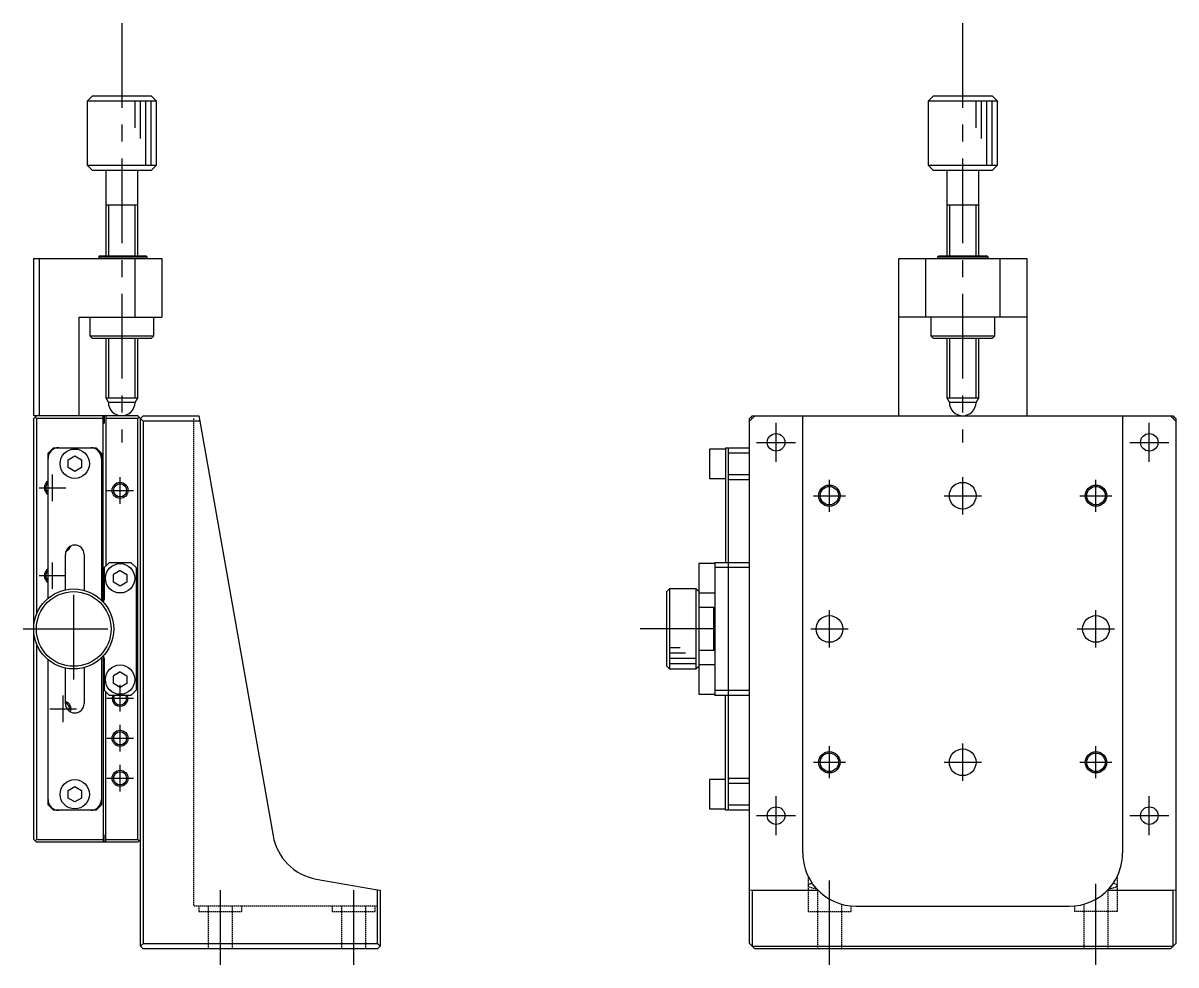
# Model space of a CAD drawing. Extents: x 0 to 480, y -8 to 376.
# Drawn here: x 264 to 480.2, y 91.5 to 268.1 of the extents above; entities that cross this region are included whole.
import ezdxf

# ---------------------------------------------------------------- set-up
doc = ezdxf.new("R2010")
doc.units = 0
doc.header["$LTSCALE"] = 0.5
doc.linetypes.add('CENTER', pattern=[50.8, 31.75, -6.35, 6.35, -6.35])
doc.linetypes.add('DASHED', pattern=[0.75, 0.5, -0.25])
for name, color, linetype in [('MSM_CENTER', 1, 'CENTER'), ('MSM_CONTINUOUS', 7, 'CONTINUOUS'), ('MSM_DASHED', 4, 'DASHED'), ('MSM_NARROW', 5, 'CONTINUOUS')]:
    doc.layers.add(name, color=color, linetype=linetype)

msp = doc.modelspace()

# ---------------------------------------------------------------- linework, layer by layer
at = {"layer": 'MSM_CENTER'}
for p, q in [((282.5, 268.129022), (282.5, 189.500156)), ((440.200189, 268.129022), (440.200189, 189.500156)), ((405.25, 185.85), (405.25, 193.15)), ((475.25, 185.85), (475.25, 193.15)), ((401.6, 189.5), (408.9, 189.5)), ((471.6, 189.5), (478.9, 189.5)), ((269.5, 178.5), (269.5, 183.5)), ((282.2, 178), (282.2, 183)), ((415.25, 176.5), (415.25, 182.5)), ((440.25, 176), (440.25, 183)), ((465.25, 176.5), (465.25, 182.5)), ((267, 181), (272, 181)), ((279.7, 180.5), (284.7, 180.5)), ((412.25, 179.5), (418.25, 179.5)), ((436.75, 179.5), (443.75, 179.5)), ((462.25, 179.5), (468.25, 179.5)), ((269.5, 162), (269.5, 167)), ((267, 164.5), (272, 164.5)), ((273.5, 145), (273.5, 164)), ((415.25, 151), (415.25, 158)), ((465.25, 151), (465.25, 158)), ((264, 154.5), (283, 154.5)), ((393.75, 154.5), (379.75, 154.5)), ((411.75, 154.5), (418.75, 154.5)), ((461.75, 154.5), (468.75, 154.5)), ((282.2, 139), (282.2, 144)), ((271.5, 137), (271.5, 142)), ((279.7, 141.5), (284.7, 141.5)), ((269, 139.5), (274, 139.5)), ((282.2, 131.5), (282.2, 136.5)), ((279.7, 134), (284.7, 134)), ((415.25, 126.5), (415.25, 132.5)), ((440.25, 126), (440.25, 133)), ((465.25, 126.5), (465.25, 132.5)), ((282.2, 124), (282.2, 129)), ((412.25, 129.5), (418.25, 129.5)), ((436.75, 129.5), (443.75, 129.5)), ((462.25, 129.5), (468.25, 129.5)), ((279.7, 126.5), (284.7, 126.5)), ((405.25, 115.85), (405.25, 123.15)), ((475.25, 115.85), (475.25, 123.15)), ((401.6, 119.5), (408.9, 119.5)), ((471.6, 119.5), (478.9, 119.5)), ((415.25, 91.5), (415.25, 107.359035)), ((465.250009, 91.500008), (465.250009, 106.738704)), ((301, 105.5), (301, 91.5)), ((326, 105.5), (326, 91.5))]:
    msp.add_line(p, q, dxfattribs=at)
at = {"layer": 'MSM_CONTINUOUS'}
for p, q in [((277, 254.5), (276, 253.5)), ((289, 253.5), (276, 253.5)), ((276, 253.5), (276, 241.5)), ((277, 254.5), (288, 254.5)), ((289, 253.5), (288, 254.5)), ((289, 241.5), (289, 253.5)), ((434.75, 254.5), (433.75, 253.5)), ((446.75, 253.5), (433.75, 253.5)), ((433.75, 253.5), (433.75, 241.5)), ((434.75, 254.5), (445.75, 254.5)), ((446.75, 253.5), (445.75, 254.5)), ((446.75, 241.5), (446.75, 253.5)), ((276, 241.5), (289, 241.5)), ((276, 241.5), (277, 240.5)), ((288, 240.5), (277, 240.5)), ((279.5, 240.5), (279.5, 224.5)), ((285.5, 224.5), (285.5, 240.5)), ((288, 240.5), (289, 241.5)), ((433.75, 241.5), (446.75, 241.5)), ((433.75, 241.5), (434.75, 240.5)), ((445.75, 240.5), (434.75, 240.5)), ((437.25, 240.5), (437.25, 224.50002)), ((443.25, 224.50002), (443.25, 240.5)), ((445.75, 240.5), (446.75, 241.5)), ((285.500005, 234), (279.499995, 234)), ((443.250005, 234), (437.249995, 234)), ((266, 194.5), (266, 224)), ((266, 224), (290, 224)), ((267, 224), (267, 194.5)), ((278.25, 224), (278.25, 224.5)), ((278.25, 224.5), (286.95, 224.5)), ((287.25, 224.2), (278.25, 224.2)), ((285, 213), (285, 224)), ((287.25, 224.2), (286.95, 224.5)), ((287.25, 224), (287.25, 224.2)), ((290, 224), (290, 213)), ((428.25, 224), (452.25, 224)), ((428.25, 194.5), (428.25, 224)), ((433.25, 224), (433.25, 213)), ((435.8, 224.5), (435.5, 224.2)), ((445, 224.2), (435.5, 224.2)), ((435.5, 224.2), (435.5, 224)), ((435.8, 224.5), (444.7, 224.5)), ((445, 224.2), (444.7, 224.5)), ((445, 224), (445, 224.2)), ((447.25, 213), (447.25, 224)), ((452.25, 224), (452.25, 194.5)), ((274.5, 213), (290, 213)), ((274.5, 194.5), (274.5, 213)), ((276.5, 213), (276.5, 209.5)), ((288.5, 209.5), (288.5, 213)), ((452.25, 213), (428.25, 213)), ((434.25, 213), (434.25, 209.5)), ((446.25, 209.5), (446.25, 213)), ((276.5, 209.5), (288.5, 209.5)), ((276.5, 209.5), (277, 209)), ((288, 209), (277, 209)), ((279.5, 209), (279.5, 197.866026)), ((285.5, 197.866026), (285.5, 209)), ((288, 209), (288.5, 209.5)), ((434.25, 209.5), (446.25, 209.5)), ((434.25, 209.5), (434.75, 209)), ((445.75, 209), (434.75, 209)), ((437.25, 208.999981), (437.25, 197.866026)), ((443.25, 197.866026), (443.25, 208.999981)), ((445.75, 209), (446.25, 209.5)), ((279.5, 197.866026), (285.5, 197.866026)), ((279.5, 197.866026), (280, 197)), ((285, 197), (280, 197)), ((285, 197), (285.5, 197.866026)), ((437.25, 197.866026), (437.75, 197)), ((437.25, 197.866026), (443.25, 197.866026)), ((442.75, 197), (437.75, 197)), ((442.75, 197), (443.25, 197.866026)), ((285.5, 194.5), (266, 194.5)), ((266, 194), (266.5, 194.5)), ((266, 115), (266, 194)), ((266.5, 194), (266.25, 194.25)), ((266.5, 194), (266.5, 157.192582)), ((279, 194), (266.5, 194)), ((279, 159.59902), (279, 194.5)), ((279, 193.1), (279.2, 193.1)), ((279.2, 194.5), (279.2, 193.1)), ((279.5, 194.5), (279.5, 166.3)), ((285.5, 194), (279.5, 194)), ((285.5, 194.5), (286.5, 193.5)), ((285.5, 194), (285.75, 194.25)), ((285.5, 115), (285.5, 194)), ((286.5, 194.5), (286, 194)), ((286, 95), (286, 194)), ((286.5, 194.5), (297, 194.5)), ((286.5, 193.5), (286.5, 95.5)), ((297.176327, 193.5), (286.5, 193.5)), ((297, 194.5), (297.176327, 193.5)), ((297.176327, 193.5), (310.889756, 115.727281)), ((400.25, 194), (400.75, 194.5)), ((401.25, 194.5), (400.25, 193.5)), ((400.25, 95.5), (400.25, 194)), ((400.5, 194.25), (400.75, 194)), ((400.75, 194.5), (479.75, 194.5)), ((410.25, 112.5), (410.25, 194.5)), ((470.25, 194.5), (470.25, 112.5)), ((480.25, 193.5), (479.25, 194.5)), ((480.25, 194), (479.75, 194.5)), ((479.75, 194), (480, 194.25)), ((480.25, 194), (480.25, 95.5)), ((268.7, 187.5), (269.7, 188.5)), ((269.82822, 188.3), (269.5, 188.3)), ((269.7, 188.5), (277.7, 188.5)), ((277.9, 188.3), (277.57178, 188.3)), ((277.7, 188.5), (278.7, 187.5)), ((392.75, 188.25), (392.75, 182.75)), ((395.75, 188.25), (392.75, 188.25)), ((395.75, 188.5), (395.75, 167)), ((395.75, 188.5), (396.25, 188.5)), ((396.45, 188.5), (396.25, 188.3)), ((396.25, 188.5), (396.25, 120.5)), ((396.45, 188.5), (400.05, 188.5)), ((400.25, 188.3), (400.05, 188.5)), ((268.7, 160.262812), (268.7, 187.5)), ((272.45, 186.221688), (273.7, 186.943376)), ((272.45, 184.778312), (272.45, 186.221688)), ((273.7, 186.943376), (274.95, 186.221688)), ((274.95, 186.221688), (274.95, 184.778312)), ((278.7, 187.5), (278.7, 159.904628)), ((400.25, 187.5), (396.25, 187.5)), ((273.7, 184.056624), (272.45, 184.778312)), ((274.95, 184.778312), (273.7, 184.056624)), ((392.75, 182.75), (395.75, 182.75)), ((396.25, 183.5), (400.25, 183.5)), ((396.45, 182.5), (396.25, 182.7)), ((400.05, 182.5), (396.45, 182.5)), ((400.05, 182.5), (400.25, 182.7)), ((271.95, 161.838086), (271.95, 168.5)), ((275.45, 168.5), (275.45, 161.742065)), ((280.2, 167), (279.2, 166)), ((280.2, 167), (284.2, 167)), ((285.2, 166), (284.2, 167)), ((390.75, 166.75), (390.75, 142.25)), ((393.75, 166.75), (390.75, 166.75)), ((393.75, 167), (393.75, 142)), ((393.75, 167), (400.25, 167)), ((279.2, 166), (279.2, 160)), ((282.2, 165.443376), (280.95, 164.721688)), ((280.95, 163.278312), (280.95, 164.721688)), ((282.2, 165.443376), (283.45, 164.721688)), ((283.45, 164.721688), (283.45, 163.278312)), ((285.2, 166), (285.2, 143)), ((400.25, 166), (393.75, 166)), ((282.2, 162.556624), (280.95, 163.278312)), ((283.45, 163.278312), (282.2, 162.556624)), ((385.25, 162), (384.75, 161.5)), ((384.75, 147.5), (384.75, 161.5)), ((385.25, 162), (385.25, 147)), ((390.25, 162), (385.25, 162)), ((390.25, 147), (390.25, 162)), ((390.75, 161.5), (390.25, 162)), ((390.75, 161.25), (393.75, 161.25)), ((393.55, 158.5), (390.75, 158.5)), ((393.55, 150.5), (393.55, 158.5)), ((393.75, 158.3), (393.55, 158.5)), ((266.5, 151.807418), (266.5, 115)), ((279, 149.40098), (279, 114.5)), ((390.75, 150.5), (393.55, 150.5)), ((393.55, 150.5), (393.75, 150.7)), ((268.7, 121.5), (268.7, 148.737188)), ((271.95, 140.5), (271.95, 147.161914)), ((275.45, 147.257935), (275.45, 140.5)), ((278.7, 149.095372), (278.7, 121.5)), ((279.2, 149), (279.2, 143)), ((384.75, 147.5), (385.25, 147)), ((390.25, 147), (390.75, 147.5)), ((393.75, 147.75), (390.75, 147.75)), ((282.2, 146.443376), (280.95, 145.721688)), ((280.95, 144.278312), (280.95, 145.721688)), ((282.2, 146.443376), (283.45, 145.721688)), ((283.45, 145.721688), (283.45, 144.278312)), ((385.25, 147), (390.25, 147)), ((279.2, 143), (280.2, 142)), ((282.2, 143.556624), (280.95, 144.278312)), ((283.45, 144.278312), (282.2, 143.556624)), ((284.2, 142), (285.2, 143)), ((393.75, 143), (400.25, 143)), ((279.5, 114.5), (279.5, 142.7)), ((284.2, 142), (280.2, 142)), ((390.75, 142.25), (393.75, 142.25)), ((400.25, 142), (393.75, 142)), ((395.75, 120.5), (395.75, 142)), ((392.75, 126.25), (392.75, 120.75)), ((395.75, 126.25), (392.75, 126.25)), ((396.45, 126.5), (396.25, 126.3)), ((400.25, 125.5), (396.25, 125.5)), ((396.45, 126.5), (400.05, 126.5)), ((400.25, 126.3), (400.05, 126.5)), ((272.45, 124.221688), (273.7, 124.943376)), ((272.45, 122.778312), (272.45, 124.221688)), ((273.7, 124.943376), (274.95, 124.221688)), ((274.95, 124.221688), (274.95, 122.778312)), ((268.7, 121.5), (269.7, 120.5)), ((273.7, 122.056624), (272.45, 122.778312)), ((274.95, 122.778312), (273.7, 122.056624)), ((278.7, 121.5), (277.7, 120.5)), ((396.25, 121.5), (400.25, 121.5)), ((269.5, 120.7), (269.82822, 120.7)), ((277.7, 120.5), (269.7, 120.5)), ((277.57178, 120.7), (277.9, 120.7)), ((392.75, 120.75), (395.75, 120.75)), ((396.25, 120.5), (395.75, 120.5)), ((396.25, 120.7), (396.45, 120.5)), ((400.05, 120.5), (396.45, 120.5)), ((400.05, 120.5), (400.25, 120.7)), ((266.5, 114.5), (266, 115)), ((266.25, 114.75), (266.5, 115)), ((266.5, 115), (279, 115)), ((279, 115.9), (279.2, 115.9)), ((279.2, 114.5), (279.2, 115.9)), ((279.5, 115), (285.5, 115)), ((285.75, 114.75), (285.5, 115)), ((286, 115), (285.5, 114.5)), ((285.5, 114.5), (266.5, 114.5)), ((319.001351, 107.615685), (330.5, 105.588163)), ((412.799829, 105.829546), (412.033002, 106.800793)), ((467.700171, 105.829546), (468.466998, 106.800793)), ((330.5, 95.5), (330.5, 105.588163)), ((330.5, 105.588163), (331, 105.5)), ((331, 105.5), (331, 95)), ((400.25, 105.588163), (400.75, 105.5)), ((400.75, 105.5), (400.75, 95)), ((400.75, 105.5), (413.108572, 105.5)), ((467.391428, 105.5), (479.75, 105.5)), ((479.75, 105.5), (480.25, 105.588163)), ((479.75, 95), (479.75, 105.5)), ((420.25, 102.5), (460.25, 102.5)), ((286.5, 95.5), (286, 95)), ((286.5, 95.5), (330.5, 95.5)), ((331, 95), (330.5, 95.5)), ((401.25, 94.5), (400.25, 95.5)), ((480.25, 95.5), (479.25, 94.5)), ((286, 95), (286.5, 94.5)), ((330.5, 94.5), (286.5, 94.5)), ((330.5, 94.5), (331, 95)), ((400.75, 95), (479.75, 95)), ((479.25, 94.5), (401.25, 94.5))]:
    msp.add_line(p, q, dxfattribs=at)
for centre, radius in [((405.25, 189.5), 1.65), ((475.25, 189.5), 1.65), ((273.7, 185.5), 2.75), ((282.2, 180.5), 1.2295), ((440.25, 179.5), 2.5), ((415.25, 179.5), 1.7295), ((465.25, 179.5), 1.7295), ((282.2, 164), 2.75), ((273.5, 154.5), 7.5), ((273.5, 154.5), 7), ((415.25, 154.5), 2.5), ((465.25, 154.5), 2.5), ((282.2, 145), 2.75), ((282.2, 134), 1.2295), ((440.25, 129.5), 2.5), ((415.25, 129.5), 1.7295), ((465.25, 129.5), 1.7295), ((282.2, 126.5), 1.2295), ((273.7, 123.5), 2.75), ((405.25, 119.5), 1.65), ((475.25, 119.5), 1.65)]:
    msp.add_circle(centre, radius, dxfattribs=at)
for centre, radius, start, end in [((282.5, 197), 2.5, 180, 359.9999824), ((440.25, 197), 2.5, 180, 359.9999824), ((270.7, 186.5), 2, 90, 180), ((276.7, 186.5), 2, 0, 90), ((269.5, 181), 1.2295, 130.59221186, 229.40778814), ((273.7, 168.5), 1.75, 0, 180), ((271.5, 170.5), 1.2295, 313.28415732, 322.16846467), ((269.5, 164.5), 1.2295, 130.59221186, 229.40778814), ((277.2, 160), 2, 344.334976, 0), ((277.2, 149), 2, 0, 15.665024), ((271.5, 139.5), 1.2295, 340.64607153, 68.5307124), ((282.2, 141.5), 1.2295, 156.00421868, 23.99578132), ((273.7, 140.5), 1.75, 180, 0), ((270.7, 122.5), 2, 180, 270), ((276.7, 122.5), 2, 270, 0), ((320.737833, 117.463763), 10, 190, 260), ((420.25, 112.5), 10, 180, 214.74469621), ((460.24998, 112.500005), 10.00002, 330.762493, 359.99997), ((460.25, 112.5), 10, 325.255309, 330.762462), ((420.25, 112.5), 10, 221.886877, 270.00000112), ((460.25, 112.5), 10, 270, 318.11310065)]:
    msp.add_arc(centre, radius, start, end, dxfattribs=at)
at = {"layer": 'MSM_DASHED'}
for p, q in [((296, 194), (296, 102.5)), ((411.25, 108.141101), (411.25, 101.5)), ((469.25, 108.141101), (469.25, 101.5)), ((413, 105.612511), (413, 94.5)), ((467.5, 105.612511), (467.5, 94.5)), ((330.5, 102.5), (296, 102.5)), ((297, 102.5), (297, 101.5)), ((298.75, 102.5), (298.75, 94.5)), ((303.25, 102.5), (303.25, 94.5)), ((305, 102.5), (305, 101.5)), ((322, 102.5), (322, 101.5)), ((323.75, 102.5), (323.75, 94.5)), ((328.25, 102.5), (328.25, 94.5)), ((330, 102.5), (330, 101.5)), ((417.5, 102.885558), (417.5, 94.5)), ((419.25, 102.550126), (419.25, 101.5)), ((461.25, 102.550126), (461.25, 101.5)), ((463, 102.885558), (463, 94.5)), ((297, 101.5), (305, 101.5)), ((322, 101.5), (330, 101.5)), ((411.25, 101.5), (419.25, 101.5)), ((469.25, 101.5), (461.25, 101.5))]:
    msp.add_line(p, q, dxfattribs=at)
for centre, radius, start, end in [((411.475867, 106.342436), 0.229243, 128.89062168, 170.15473256), ((411.604398, 106.498515), 0.373175, 198.25265881, 251.34371673), ((412.369182, 104.941001), 1.889933, 100.24624336, 123.28641871), ((413.358094, 111.009527), 5.212726, 248.94116384, 263.88232017), ((467.141906, 111.009527), 5.212726, 276.11767983, 291.05883616), ((468.130818, 104.941001), 1.889933, 56.71358129, 79.75375664), ((468.895602, 106.498515), 0.373175, 288.65628327, 341.74734119), ((469.024133, 106.342436), 0.229243, 9.84526744, 51.10937832)]:
    msp.add_arc(centre, radius, start, end, dxfattribs=at)
at = {"layer": 'MSM_NARROW'}
for p, q in [((285, 248.5), (285, 253.5)), ((286, 246.5), (286, 253.5)), ((287, 241.5), (287, 253.5)), ((288, 241.5), (288, 253.5)), ((442.75, 248.5), (442.75, 253.5)), ((443.75, 246.5), (443.75, 253.5)), ((444.75, 241.5), (444.75, 253.5)), ((445.75, 241.5), (445.75, 253.5)), ((280.041561, 234.00502), (280.041561, 224.50502)), ((284.958561, 234.00502), (284.958561, 224.50502)), ((437.791561, 234.00502), (437.791561, 224.50502)), ((442.708561, 234.00502), (442.708561, 224.50502)), ((280.041561, 209), (280.041561, 197.866007)), ((284.958561, 209), (284.958561, 197.866007)), ((437.791561, 209), (437.791561, 197.866007)), ((442.708561, 209), (442.708561, 197.866007)), ((385.25, 151), (387.25, 151)), ((385.25, 150), (388.25, 150)), ((385.25, 149), (390.25, 149)), ((385.25, 148), (390.25, 148))]:
    msp.add_line(p, q, dxfattribs=at)
for centre, radius in [((282.2, 180.5), 1.5), ((415.25, 179.5), 2), ((465.25, 179.5), 2), ((282.2, 134), 1.5), ((415.25, 129.5), 2), ((465.25, 129.5), 2), ((282.2, 126.5), 1.5)]:
    msp.add_circle(centre, radius, dxfattribs=at)
for centre, start, end in [((269.5, 181), 122.23095264, 237.76904736), ((271.5, 170.5), 291.88176815, 343.57085384), ((269.5, 164.5), 122.23095264, 237.76904736), ((271.5, 139.5), 338.3489597, 72.54239688), ((282.2, 141.5), 160.52877937, 19.47122063)]:
    msp.add_arc(centre, 1.5, start, end, dxfattribs=at)

doc.saveas('drawing.dxf')
